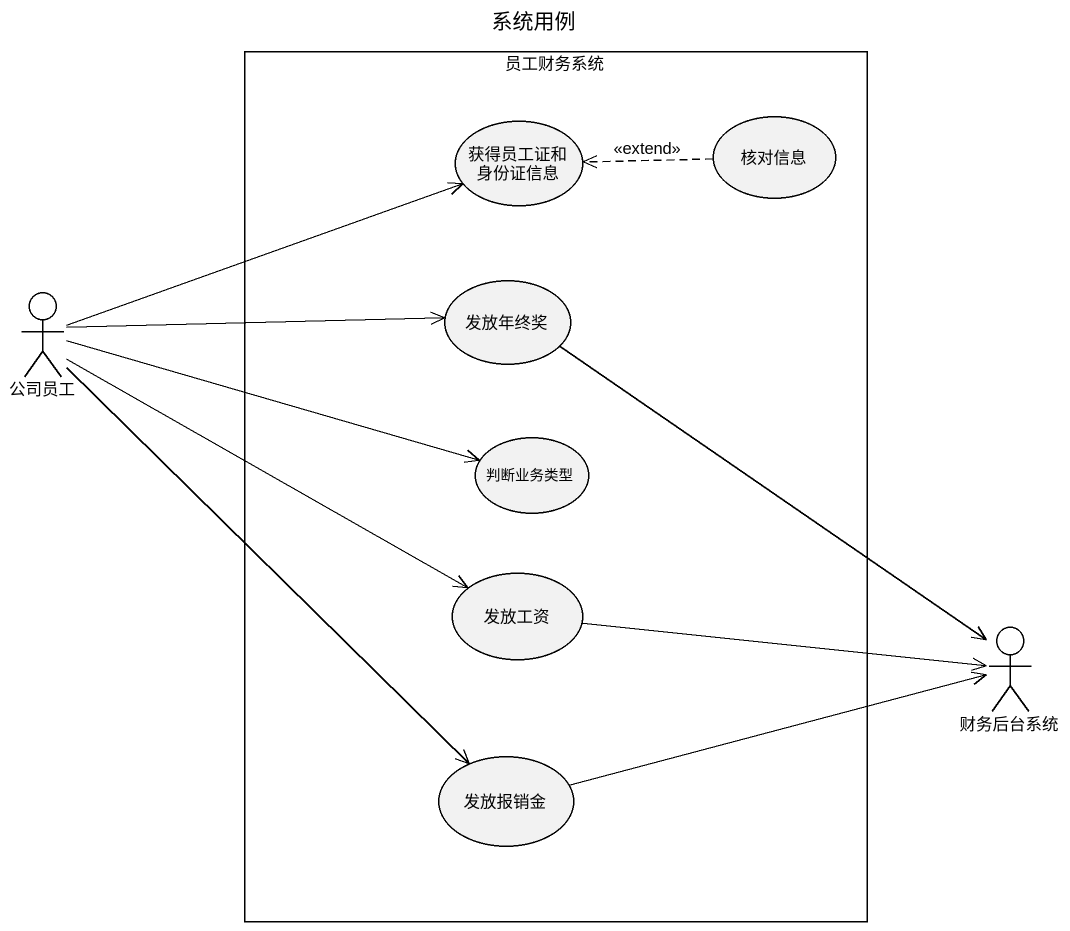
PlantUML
@startuml
title 系统用例
rectangle 员工财务系统 {
  usecase 获得员工证和身份证信息
  usecase 核对信息
  usecase 发放年终奖
  usecase 判断业务类型
  usecase 发放工资
  usecase 发放报销金
}
actor 公司员工
actor 财务后台系统
核对信息 .left.> 获得员工证和身份证信息 : <<extend>>
公司员工 -right-> 获得员工证和身份证信息
公司员工 -right-> 发放年终奖
公司员工 -right-> 判断业务类型
公司员工 -right-> 发放工资
公司员工 --> 发放报销金
发放年终奖 --> 财务后台系统
发放工资 -right-> 财务后台系统
发放报销金 -right-> 财务后台系统
@enduml
